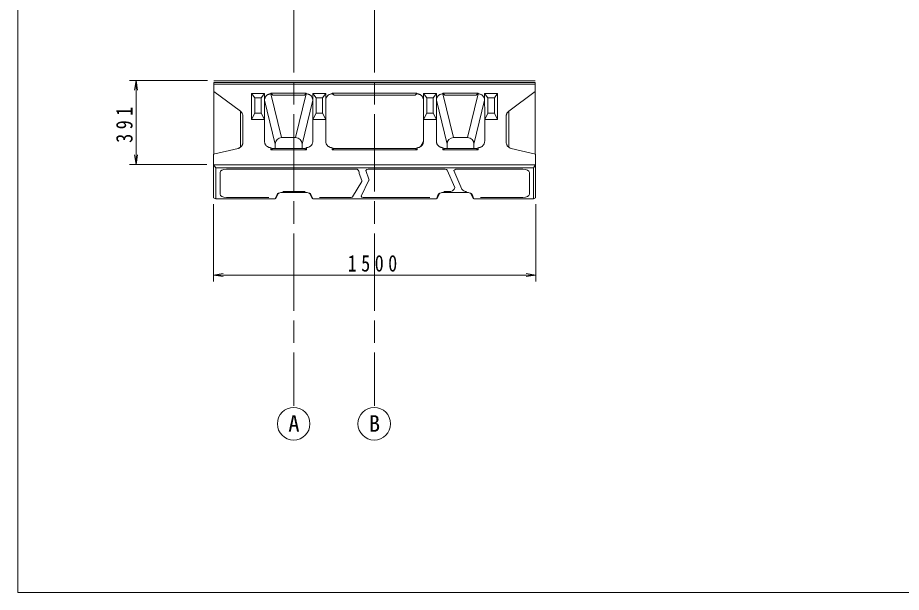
# Model space of a CAD drawing. Units: millimetres on the paper, scale 1:30. Extents: x 15 to 282, y 15 to 195.
# Drawn here: x 15 to 152.1, y 15 to 104.2 of the extents above; entities that cross this region are included whole.
import ezdxf
from ezdxf.enums import TextEntityAlignment as Align

# ---------------------------------------------------------------- set-up
doc = ezdxf.new("R2010")
doc.units = ezdxf.units.MM
doc.linetypes.add('CHAIN', pattern=[18.5, 12, -1.5, 3.5, -1.5])
for name, color, linetype, lineweight in [('D-STR-DIM', 7, 'Continuous', 13), ('D-STR-STR2', 3, 'Continuous', 13), ('D-STR-STR3', 1, 'Continuous', 13), ('V-nasSTD', 7, 'Continuous', 13)]:
    doc.layers.add(name, color=color, linetype=linetype, lineweight=lineweight)
doc.styles.add('ＭＳ ゴシック-5.0-0.0', font='')
doc.styles.get('ＭＳ ゴシック-5.0-0.0').set_extended_font_data('ＭＳ ゴシック-5.0-0.0')

msp = doc.modelspace()

# ---------------------------------------------------------------- linework, layer by layer
at = {"layer": 'D-STR-DIM', "linetype": 'CHAIN', "lineweight": 18}
for p, q in [((57.857, 144.703), (57.857, 43.934)), ((70.357, 144.703), (70.357, 43.934))]:
    msp.add_line(p, q, dxfattribs=at)
at = {"layer": 'D-STR-DIM'}
for centre in [(57.819, 41.166), (70.319, 41.166)]:
    msp.add_circle(centre, 2.526, dxfattribs=at)
at = {"layer": 'D-STR-STR2'}
for p, q in [((45.448, 92.715), (45.454, 93.879)), ((45.454, 93.879), (45.457, 94.155)), ((95.293, 93.879), (45.454, 93.879)), ((95.29, 94.401), (45.457, 94.401)), ((45.457, 94.155), (95.29, 94.155)), ((95.293, 93.879), (95.29, 94.155)), ((95.299, 92.715), (95.293, 93.879)), ((45.448, 92.715), (49.551, 89.687)), ((45.448, 92.715), (45.448, 83.033)), ((51.284, 92.418), (53.297, 92.418)), ((51.286, 88.385), (51.284, 92.418)), ((51.284, 92.418), (51.79, 91.735)), ((53.297, 92.418), (52.79, 91.735)), ((53.295, 88.385), (53.297, 92.418)), ((54.297, 92.47), (59.784, 92.47)), ((54.297, 92.47), (54.297, 92.375)), ((54.597, 92.169), (54.297, 92.47)), ((54.597, 92.169), (54.297, 92.375)), ((55.957, 85.581), (54.297, 92.375)), ((59.484, 92.169), (54.597, 92.169)), ((58.124, 85.581), (59.784, 92.375)), ((59.784, 92.47), (59.484, 92.169)), ((59.784, 92.375), (59.484, 92.169)), ((59.784, 92.375), (59.784, 92.47)), ((60.784, 92.418), (62.797, 92.418)), ((60.784, 92.418), (61.29, 91.735)), ((60.786, 88.385), (60.784, 92.418)), ((62.797, 92.418), (62.29, 91.735)), ((62.795, 88.385), (62.797, 92.418)), ((63.797, 92.47), (76.951, 92.47)), ((63.797, 92.47), (63.797, 92.375)), ((64.097, 92.169), (63.797, 92.47)), ((64.097, 92.169), (63.797, 92.375)), ((76.651, 92.169), (64.097, 92.169)), ((76.951, 92.47), (76.651, 92.169)), ((76.951, 92.375), (76.651, 92.169)), ((76.951, 92.375), (76.951, 92.47)), ((79.964, 92.418), (77.95, 92.418)), ((77.953, 88.385), (77.95, 92.418)), ((77.95, 92.418), (78.457, 91.735)), ((79.964, 92.418), (79.457, 91.735)), ((79.961, 88.385), (79.964, 92.418)), ((86.451, 92.47), (80.963, 92.47)), ((80.963, 92.375), (80.963, 92.47)), ((80.963, 92.47), (81.263, 92.169)), ((81.263, 92.169), (80.963, 92.375)), ((82.624, 85.581), (80.963, 92.375)), ((81.263, 92.169), (86.151, 92.169)), ((84.79, 85.581), (86.451, 92.375)), ((86.151, 92.169), (86.451, 92.47)), ((86.451, 92.375), (86.151, 92.169)), ((86.451, 92.47), (86.451, 92.375)), ((89.464, 92.418), (87.45, 92.418)), ((87.453, 88.385), (87.45, 92.418)), ((87.45, 92.418), (87.957, 91.735)), ((89.464, 92.418), (88.957, 91.735)), ((89.461, 88.385), (89.464, 92.418)), ((95.299, 92.715), (91.196, 89.687)), ((95.299, 92.715), (95.299, 83.033)), ((51.79, 89.401), (51.79, 91.735)), ((51.79, 91.735), (52.79, 91.735)), ((52.79, 89.401), (52.79, 91.735)), ((54.957, 84.581), (53.296, 91.376)), ((59.124, 84.581), (60.784, 91.376)), ((61.29, 89.401), (61.29, 91.735)), ((61.29, 91.735), (62.29, 91.735)), ((62.29, 89.401), (62.29, 91.735)), ((78.457, 89.401), (78.457, 91.735)), ((79.457, 91.735), (78.457, 91.735)), ((79.457, 89.401), (79.457, 91.735)), ((81.624, 84.581), (79.963, 91.376)), ((85.79, 84.581), (87.451, 91.376)), ((87.957, 89.401), (87.957, 91.735)), ((88.957, 91.735), (87.957, 91.735)), ((88.957, 89.401), (88.957, 91.735)), ((49.551, 84.079), (49.551, 89.687)), ((51.79, 89.401), (51.286, 88.385)), ((51.79, 89.401), (52.79, 89.401)), ((52.79, 89.401), (53.295, 88.385)), ((61.29, 89.401), (60.786, 88.385)), ((61.29, 89.401), (62.29, 89.401)), ((62.29, 89.401), (62.795, 88.385)), ((78.457, 89.401), (77.953, 88.385)), ((79.457, 89.401), (78.457, 89.401)), ((79.457, 89.401), (79.961, 88.385)), ((87.957, 89.401), (87.453, 88.385)), ((88.957, 89.401), (87.957, 89.401)), ((88.957, 89.401), (89.461, 88.385)), ((91.196, 84.079), (91.196, 89.687)), ((49.957, 88.884), (49.957, 84.878)), ((51.286, 88.385), (53.295, 88.385)), ((53.292, 85.02), (53.294, 88.385)), ((60.786, 88.385), (60.788, 85.02)), ((60.786, 88.385), (62.795, 88.385)), ((62.792, 85.02), (62.794, 88.385)), ((77.955, 85.02), (77.953, 88.385)), ((79.961, 88.385), (77.953, 88.385)), ((79.961, 88.385), (79.959, 85.02)), ((87.455, 85.02), (87.453, 88.385)), ((89.461, 88.385), (87.453, 88.385)), ((90.79, 88.884), (90.79, 84.878)), ((58.124, 85.581), (55.957, 85.581)), ((77.507, 84.189), (77.955, 85.02)), ((84.79, 85.581), (82.624, 85.581)), ((45.399, 83.021), (49.185, 83.906)), ((54.292, 83.707), (54.292, 84.021)), ((54.292, 84.021), (54.592, 83.904)), ((54.592, 83.904), (54.292, 83.707)), ((54.292, 83.707), (59.789, 83.707)), ((59.489, 83.904), (54.592, 83.904)), ((54.957, 84.581), (54.957, 83.904)), ((59.124, 84.581), (59.124, 83.904)), ((59.489, 83.904), (59.789, 84.021)), ((59.789, 83.707), (59.489, 83.904)), ((59.789, 84.021), (59.789, 83.707)), ((63.792, 83.707), (63.792, 84.021)), ((63.792, 84.021), (64.092, 83.904)), ((64.092, 83.904), (63.792, 83.707)), ((63.792, 83.707), (76.955, 83.707)), ((64.092, 83.904), (76.655, 83.904)), ((76.655, 83.904), (76.955, 84.021)), ((76.955, 83.707), (76.655, 83.904)), ((76.955, 84.021), (76.955, 83.707)), ((80.959, 83.707), (80.959, 84.021)), ((80.959, 84.021), (81.259, 83.904)), ((81.259, 83.904), (80.959, 83.707)), ((80.959, 83.707), (86.456, 83.707)), ((81.259, 83.904), (86.156, 83.904)), ((81.624, 84.581), (81.624, 83.904)), ((85.79, 84.581), (85.79, 83.904)), ((86.156, 83.904), (86.456, 84.021)), ((86.456, 83.707), (86.156, 83.904)), ((86.456, 84.021), (86.456, 83.707)), ((95.348, 83.021), (91.562, 83.906)), ((45.39, 81.358), (45.399, 83.021)), ((95.357, 81.358), (95.348, 83.021)), ((95.357, 81.358), (45.39, 81.358)), ((45.39, 81.358), (45.724, 80.91)), ((45.39, 76.252), (45.39, 81.358)), ((45.724, 80.91), (45.724, 76.103)), ((95.024, 80.91), (45.724, 80.91)), ((95.024, 80.91), (95.357, 81.358)), ((95.024, 76.103), (95.024, 80.91)), ((95.357, 81.358), (95.357, 76.252)), ((55.486, 76.933), (55.058, 76.151)), ((55.255, 76.763), (55.486, 76.933)), ((56.119, 77.209), (59.628, 77.209)), ((56.127, 77.085), (59.62, 77.085)), ((60.261, 76.933), (60.492, 76.763)), ((60.689, 76.151), (60.261, 76.933)), ((80.058, 76.151), (80.486, 76.933)), ((80.486, 76.933), (80.255, 76.763)), ((81.873, 77.209), (81.119, 77.209)), ((84.62, 77.085), (81.127, 77.085)), ((85.492, 76.763), (85.261, 76.933)), ((85.261, 76.933), (85.689, 76.151)), ((45.39, 76.252), (45.724, 76.103)), ((45.724, 76.103), (54.965, 76.103)), ((53.941, 76.286), (47.39, 76.286)), ((55.255, 76.763), (54.965, 76.103)), ((54.965, 76.103), (55.058, 76.151)), ((60.782, 76.103), (60.492, 76.763)), ((60.689, 76.151), (60.782, 76.103)), ((60.782, 76.103), (79.965, 76.103)), ((66.614, 76.286), (61.806, 76.286)), ((68.593, 76.286), (78.941, 76.286)), ((80.255, 76.763), (79.965, 76.103)), ((79.965, 76.103), (80.058, 76.151)), ((85.782, 76.103), (85.492, 76.763)), ((85.689, 76.151), (85.782, 76.103)), ((85.782, 76.103), (95.024, 76.103)), ((86.806, 76.286), (93.382, 76.286)), ((95.024, 76.103), (95.357, 76.252))]:
    msp.add_line(p, q, dxfattribs=at)
for points in [[(54.297, 92.375), (54.213, 92.371), (54.13, 92.361), (54.049, 92.344), (53.969, 92.32), (53.891, 92.29), (53.817, 92.253), (53.745, 92.21), (53.678, 92.161), (53.615, 92.107), (53.556, 92.048), (53.503, 91.985), (53.455, 91.917), (53.413, 91.845), (53.377, 91.771), (53.347, 91.693), (53.325, 91.614), (53.307, 91.509), (53.296, 91.403)], [(60.784, 91.403), (60.779, 91.474), (60.77, 91.544), (60.753, 91.625), (60.729, 91.704), (60.699, 91.781), (60.662, 91.856), (60.619, 91.926), (60.571, 91.994), (60.517, 92.056), (60.458, 92.115), (60.395, 92.168), (60.327, 92.215), (60.256, 92.257), (60.181, 92.293), (60.104, 92.323), (60.024, 92.346), (59.905, 92.365), (59.784, 92.375)], [(63.797, 92.375), (63.713, 92.371), (63.63, 92.361), (63.549, 92.344), (63.469, 92.32), (63.391, 92.29), (63.317, 92.253), (63.245, 92.21), (63.178, 92.161), (63.115, 92.107), (63.056, 92.048), (63.003, 91.985), (62.955, 91.917), (62.913, 91.845), (62.877, 91.771), (62.847, 91.693), (62.825, 91.614), (62.807, 91.509), (62.796, 91.403)], [(76.951, 92.375), (77.034, 92.371), (77.117, 92.361), (77.199, 92.344), (77.278, 92.32), (77.356, 92.29), (77.431, 92.253), (77.502, 92.21), (77.569, 92.161), (77.633, 92.107), (77.691, 92.048), (77.744, 91.985), (77.792, 91.917), (77.834, 91.845), (77.87, 91.771), (77.9, 91.693), (77.923, 91.614), (77.94, 91.509), (77.951, 91.403)], [(79.963, 91.403), (79.968, 91.474), (79.977, 91.544), (79.994, 91.625), (80.018, 91.704), (80.049, 91.781), (80.085, 91.856), (80.128, 91.926), (80.176, 91.994), (80.23, 92.056), (80.289, 92.115), (80.353, 92.168), (80.42, 92.215), (80.492, 92.257), (80.566, 92.293), (80.644, 92.323), (80.723, 92.346), (80.842, 92.365), (80.963, 92.375)], [(86.451, 92.375), (86.534, 92.371), (86.617, 92.361), (86.699, 92.344), (86.778, 92.32), (86.856, 92.29), (86.931, 92.253), (87.002, 92.21), (87.069, 92.161), (87.133, 92.107), (87.191, 92.048), (87.244, 91.985), (87.292, 91.917), (87.334, 91.845), (87.37, 91.771), (87.4, 91.693), (87.423, 91.614), (87.44, 91.509), (87.451, 91.403)], [(49.957, 88.884), (49.952, 88.967), (49.943, 89.049), (49.926, 89.13), (49.902, 89.21), (49.872, 89.287), (49.836, 89.361), (49.793, 89.432), (49.745, 89.499), (49.653, 89.597), (49.551, 89.687)], [(90.79, 88.884), (90.795, 88.967), (90.804, 89.049), (90.821, 89.13), (90.845, 89.21), (90.875, 89.287), (90.912, 89.361), (90.954, 89.432), (91.003, 89.499), (91.095, 89.597), (91.196, 89.687)], [(53.292, 85.02), (53.297, 84.936), (53.307, 84.853), (53.323, 84.77), (53.348, 84.69), (53.378, 84.618), (53.412, 84.546)], [(60.669, 84.546), (60.688, 84.585), (60.707, 84.625), (60.737, 84.702), (60.759, 84.782), (60.778, 84.9), (60.788, 85.02)], [(62.792, 85.02), (62.797, 84.936), (62.807, 84.853), (62.823, 84.77), (62.848, 84.69), (62.878, 84.618), (62.912, 84.546)], [(77.955, 85.02), (77.95, 84.936), (77.941, 84.853), (77.924, 84.77), (77.899, 84.69), (77.869, 84.618), (77.835, 84.546)], [(80.078, 84.546), (80.059, 84.585), (80.041, 84.625), (80.01, 84.702), (79.988, 84.782), (79.969, 84.9), (79.959, 85.02)], [(87.455, 85.02), (87.45, 84.936), (87.441, 84.853), (87.424, 84.77), (87.399, 84.69), (87.369, 84.618), (87.335, 84.546)], [(49.185, 83.906), (49.265, 83.929), (49.343, 83.957), (49.418, 83.992), (49.49, 84.034), (49.559, 84.081), (49.623, 84.133), (49.683, 84.191), (49.737, 84.254), (49.787, 84.32), (49.83, 84.391), (49.867, 84.465), (49.899, 84.542), (49.924, 84.622), (49.942, 84.705), (49.952, 84.791), (49.957, 84.878)], [(53.412, 84.546), (53.415, 84.542), (53.417, 84.537), (53.461, 84.465), (53.511, 84.397), (53.565, 84.334), (53.625, 84.276), (53.689, 84.224), (53.757, 84.177), (53.829, 84.135), (53.904, 84.1), (53.981, 84.07), (54.061, 84.048), (54.176, 84.031), (54.292, 84.021)], [(59.789, 84.021), (59.872, 84.026), (59.954, 84.035), (60.036, 84.052), (60.115, 84.076), (60.193, 84.107), (60.267, 84.143), (60.339, 84.186), (60.406, 84.234), (60.469, 84.288), (60.528, 84.347), (60.581, 84.411), (60.629, 84.479), (60.649, 84.512), (60.669, 84.546)], [(62.912, 84.546), (62.915, 84.542), (62.917, 84.537), (62.961, 84.465), (63.011, 84.397), (63.065, 84.334), (63.125, 84.276), (63.189, 84.224), (63.257, 84.177), (63.329, 84.135), (63.404, 84.1), (63.481, 84.07), (63.561, 84.048), (63.676, 84.031), (63.792, 84.021)], [(77.835, 84.546), (77.833, 84.542), (77.83, 84.537), (77.786, 84.465), (77.737, 84.397), (77.682, 84.334), (77.623, 84.276), (77.559, 84.224), (77.491, 84.177), (77.419, 84.135), (77.344, 84.1), (77.266, 84.07), (77.186, 84.048), (77.072, 84.031), (76.955, 84.021)], [(80.959, 84.021), (80.875, 84.026), (80.793, 84.035), (80.712, 84.052), (80.632, 84.076), (80.555, 84.107), (80.48, 84.143), (80.409, 84.186), (80.341, 84.234), (80.278, 84.288), (80.22, 84.347), (80.166, 84.411), (80.119, 84.479), (80.098, 84.512), (80.078, 84.546)], [(87.335, 84.546), (87.333, 84.542), (87.33, 84.537), (87.286, 84.465), (87.237, 84.397), (87.182, 84.334), (87.123, 84.276), (87.059, 84.224), (86.991, 84.177), (86.919, 84.135), (86.844, 84.1), (86.766, 84.07), (86.686, 84.048), (86.572, 84.031), (86.456, 84.021)], [(91.562, 83.906), (91.483, 83.929), (91.404, 83.957), (91.329, 83.992), (91.257, 84.034), (91.188, 84.081), (91.124, 84.133), (91.065, 84.191), (91.01, 84.254), (90.961, 84.32), (90.917, 84.391), (90.88, 84.465), (90.849, 84.542), (90.823, 84.622), (90.805, 84.705), (90.795, 84.791), (90.79, 84.878)], [(55.387, 76.907), (55.375, 76.898), (55.357, 76.885), (55.322, 76.856), (55.292, 76.822), (55.27, 76.789), (55.255, 76.763)], [(56.127, 77.085), (56.062, 77.084), (55.973, 77.079), (55.823, 77.065), (55.683, 77.032), (55.51, 76.968), (55.387, 76.907)], [(55.524, 76.979), (55.504, 76.955), (55.478, 76.918), (55.474, 76.912), (55.472, 76.908)], [(55.514, 76.975), (55.508, 76.968), (55.501, 76.957), (55.492, 76.943), (55.486, 76.933)], [(60.36, 76.907), (60.237, 76.968), (60.065, 77.032), (59.924, 77.065), (59.775, 77.079), (59.685, 77.084), (59.62, 77.085)], [(60.276, 76.908), (60.273, 76.912), (60.27, 76.918), (60.244, 76.955), (60.224, 76.979)], [(60.261, 76.933), (60.256, 76.943), (60.247, 76.957), (60.239, 76.968), (60.233, 76.975)], [(60.492, 76.763), (60.478, 76.789), (60.455, 76.822), (60.426, 76.856), (60.39, 76.885), (60.373, 76.898), (60.36, 76.907)], [(80.387, 76.907), (80.375, 76.898), (80.357, 76.885), (80.322, 76.856), (80.292, 76.822), (80.27, 76.789), (80.255, 76.763)], [(81.127, 77.085), (81.062, 77.084), (80.973, 77.079), (80.823, 77.065), (80.683, 77.032), (80.51, 76.968), (80.387, 76.907)], [(80.524, 76.979), (80.504, 76.955), (80.478, 76.918), (80.474, 76.912), (80.472, 76.908)], [(80.514, 76.975), (80.508, 76.968), (80.501, 76.957), (80.492, 76.943), (80.486, 76.933)], [(85.36, 76.907), (85.237, 76.968), (85.065, 77.032), (84.924, 77.065), (84.775, 77.079), (84.685, 77.084), (84.62, 77.085)], [(85.276, 76.908), (85.273, 76.912), (85.27, 76.918), (85.244, 76.955), (85.224, 76.979)], [(85.261, 76.933), (85.256, 76.943), (85.247, 76.957), (85.239, 76.968), (85.233, 76.975)], [(85.492, 76.763), (85.478, 76.789), (85.455, 76.822), (85.426, 76.856), (85.39, 76.885), (85.373, 76.898), (85.36, 76.907)]]:
    msp.add_lwpolyline(points, dxfattribs=at)
for centre, start, end in [((55.957, 84.581), 90, 179.99974), ((58.124, 84.581), 0.00026, 90), ((82.624, 84.581), 90, 179.99974), ((84.79, 84.581), 0.00026, 90)]:
    msp.add_arc(centre, 1, start, end, dxfattribs=at)
at = {"layer": 'D-STR-STR3'}
for p, q in [((46.39, 80.144), (46.39, 76.815)), ((47.39, 80.673), (67.676, 80.673)), ((68.403, 78.937), (67.993, 80.002)), ((69.031, 80.465), (69.498, 79.109)), ((69.359, 80.673), (81.316, 80.673)), ((82.825, 77.863), (81.64, 80.537)), ((83.928, 77.588), (82.671, 80.457)), ((82.996, 80.673), (93.382, 80.673)), ((94.382, 76.815), (94.382, 80.144)), ((66.931, 76.408), (68.384, 78.764)), ((68.271, 76.507), (69.487, 78.962))]:
    msp.add_line(p, q, dxfattribs=at)
at = {"layer": 'V-nasSTD'}
for p, q in [((44.427, 94.442), (32.36, 94.442)), ((33.36, 94.442), (33.11, 92.942)), ((33.36, 81.398), (33.36, 94.442)), ((33.36, 94.442), (33.61, 92.942)), ((33.36, 81.398), (33.11, 82.898)), ((33.36, 81.398), (33.61, 82.898)), ((44.36, 81.398), (32.36, 81.398)), ((45.39, 75.252), (45.39, 63.252)), ((95.39, 75.252), (95.39, 63.252)), ((45.39, 64.252), (46.89, 64.502)), ((95.39, 64.252), (93.89, 64.502)), ((45.39, 64.252), (95.39, 64.252)), ((45.39, 64.252), (46.89, 64.002)), ((95.39, 64.252), (93.89, 64.002))]:
    msp.add_line(p, q, dxfattribs=at)
msp.add_lwpolyline([(15, 15), (15, 195), (282, 195), (282, 15)], close=True, dxfattribs=at)
msp.add_arc((82.008, 78.028), 0.834, 259.35397, 348.5708, dxfattribs=at)
for centre, major_axis, ratio, start_param, end_param in [((47.39, 80.144), (-1, 0), 0.52854, 4.712389, 6.2831853), ((67.365, 80.135), (0.642, 0), 0.967739, 6.068033, 7.3444496), ((69.342, 80.403), (-0.316, 0.02), 0.853306, 4.712389, 6.1255125), ((81.316, 80.537), (0.325, 0), 0.419054, 0, 1.5707963), ((83.099, 80.222), (-0.479, -0.092), 0.948719, 4.745588, 5.5653834), ((93.382, 80.144), (1, 0), 0.52854, 0, 1.5707963), ((68.264, 78.847), (-0.094, -0.136), 0.880113, 1.5707963, 2.7061074), ((69.381, 79.04), (-0.08, -0.109), 0.971941, 1.5707963, 2.7258012), ((47.39, 76.815), (-1, 0), 0.52854, 0, 1.5707963), ((84.582, 77.953), (-0.365, 0.653), 0.9961, 1.5707963, 2.6931748), ((93.382, 76.815), (1, 0), 0.52854, 4.712389, 6.2831853), ((66.615, 76.405), (0.316, -0.003), 0.375567, 4.712389, 6.3345256), ((68.676, 76.563), (-0.406, -0.051), 0.705939, 0.017987, 1.2695244)]:
    msp.add_ellipse(centre, major_axis=major_axis, ratio=ratio, start_param=start_param, end_param=end_param, dxfattribs=at)

# ---------------------------------------------------------------- texts
at = {"layer": 'D-STR-DIM', "style": 'ＭＳ ゴシック-5.0-0.0'}
for s, p in [('A', (56.986, 39.154)), ('B', (69.486, 39.154))]:
    msp.add_text(s, height=2.566, dxfattribs=at).set_placement(p, align=Align.BOTTOM_LEFT)
at = {"layer": 'V-nasSTD', "insert": (32.86, 87.92), "char_height": 2.566, "attachment_point": 8, "rotation": 90, "style": 'ＭＳ ゴシック-5.0-0.0'}
msp.add_mtext('\\T1.5;\\W0.8;391', dxfattribs=at)
at = {"layer": 'V-nasSTD', "insert": (70.39, 64.752), "char_height": 2.566, "attachment_point": 8, "style": 'ＭＳ ゴシック-5.0-0.0'}
msp.add_mtext('\\T1.5;\\W0.8;1500', dxfattribs=at)

doc.saveas('drawing.dxf')
